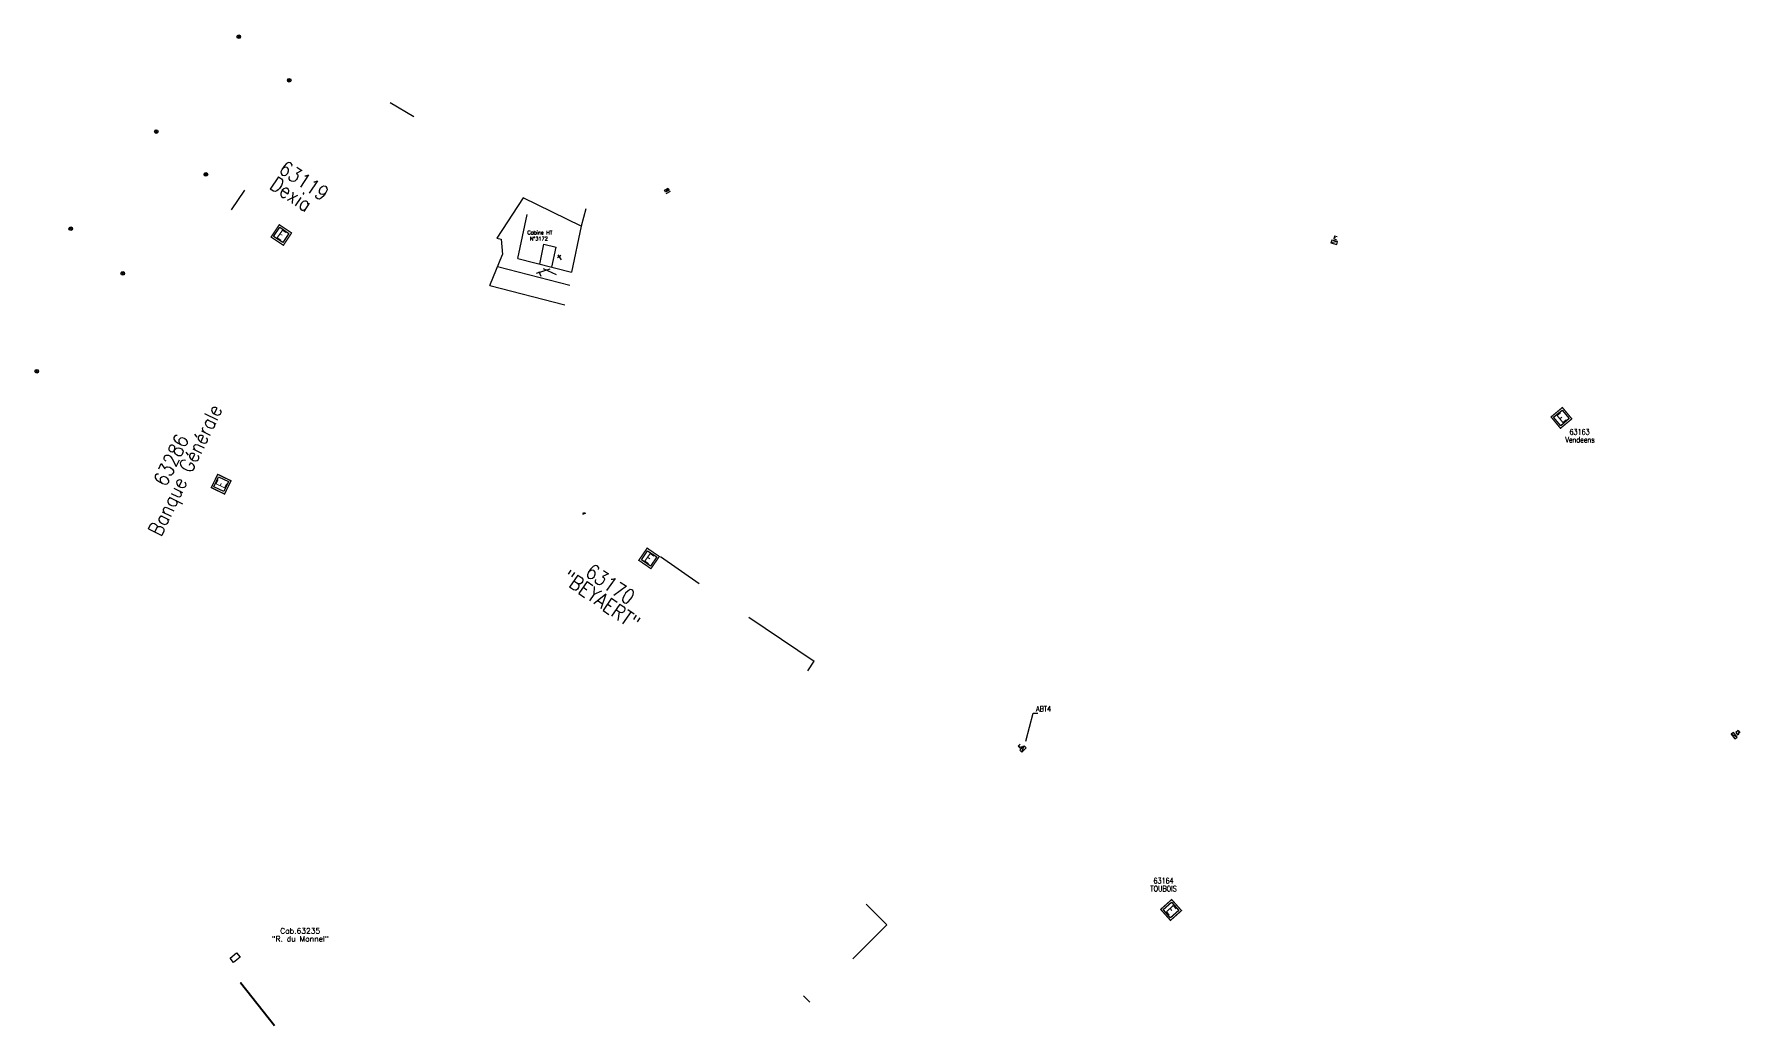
# Model space of a CAD drawing. Header units: millimetres. Extents: x 81001 to 81976, y 143860 to 145000.
# Drawn here: x 81003.6 to 81466.7, y 144699.6 to 144968.5 of the extents above; entities that cross this region are included whole.
import ezdxf
from ezdxf.enums import TextEntityAlignment as Align

# ---------------------------------------------------------------- set-up
doc = ezdxf.new("R2010")
doc.units = ezdxf.units.MM
doc.layers.get('0').update_dxf_attribs({"linetype": 'CONTINUOUS'})
for name, color, linetype in [('B_310', 7, 'CONTINUOUS'), ('BB01', 7, 'CONTINUOUS'), ('BB08', 7, 'CONTINUOUS'), ('BR12', 7, 'CONTINUOUS'), ('BR15', 7, 'CONTINUOUS'), ('M_200', 7, 'CONTINUOUS'), ('W0100', 7, 'CONTINUOUS'), ('W0430', 7, 'CONTINUOUS'), ('W0432', 7, 'CONTINUOUS')]:
    doc.layers.add(name, color=color, linetype=linetype)
doc.styles.add('M_ROMANS', font='ROMANS.shx', dxfattribs={"width": 0.75})
doc.styles.get("Standard").update_dxf_attribs({"font": 'romans.shx', "width": 0.85})
doc.dimstyles.get("Standard").update_dxf_attribs({"dimtxt": 1.5, "dimasz": 1.2, "dimexe": 0.625, "dimexo": 0.625, "dimgap": 0.25, "dimtad": 1, "dimdec": 1, "dimzin": 0, "dimdsep": 46, "dimtxsty": 'Standard', "dimcen": -0.5, "dimadec": 0, "dimazin": 0, "dimtfac": 1, "dimtdec": 1, "dimtmove": 0, "dimatfit": 3, "dimfxl": 0, "dimtolj": 1, "dimtzin": 0, "dimarcsym": 0})

# ---------------------------------------------------------------- blocks, each defined once
blk = doc.blocks.new('B_310_01')
at = {"color": 0, "linetype": 'Continuous', "flags": 128}
blk.add_lwpolyline([(-2.25, -1.25), (-2.25, 1.25), (2.25, 1.25), (2.25, -1.25)], close=True, dxfattribs=at)
at = {"color": 0, "linetype": 'Continuous', "style": 'M_ROMANS', "width": 0.75}
blk.add_text('3/3', height=1.2, dxfattribs=at).set_placement((0, 0), align=Align.MIDDLE)
at = {"color": 0, "linetype": 'Continuous', "style": 'M_ROMANS', "width": 0.75, "flags": 3}
for tag, p in [('DEF_COUP', (0, -7.5)), ('DEF_TYPE', (0, -10)), ('DEF_LEG', (0, -5))]:
    blk.add_attdef(tag, text='', height=1.2, dxfattribs=at).set_placement(p, align=Align.MIDDLE)
blk = doc.blocks.new('M_200_56')
at = {"color": 0, "linetype": 'Continuous', "const_width": 0.35, "flags": 128}
blk.add_lwpolyline([(2, 2), (2, -2), (-2, -2), (-2, 2)], close=True, dxfattribs=at)
at = {"color": 0, "linetype": 'Continuous'}
blk.add_lwpolyline([(-1.5, 1.5), (1.5, 1.5), (1.5, -1.5), (-1.5, -1.5)], close=True, dxfattribs=at)
at = {"color": 0, "linetype": 'Continuous', "width": 0.85}
blk.add_text('E', height=2.5, dxfattribs=at).set_placement((0, 0), align=Align.MIDDLE_CENTER)
for tag, p in [('NUM', (0, 15.06)), ('NOM', (0, 8.65))]:
    blk.add_attdef(tag, text='', height=4, dxfattribs=at).set_placement(p, align=Align.MIDDLE)
at = {"color": 0, "linetype": 'Continuous', "style": 'M_ROMANS', "width": 0.75, "flags": 3}
for tag, p in [('DEF_LEG', (-0.13, -4.99)), ('DEF_COUP', (-0.13, -7.49)), ('DEF_TYPE', (-0.13, -9.99))]:
    blk.add_attdef(tag, text='', height=1.2, dxfattribs=at).set_placement(p, align=Align.MIDDLE)
blk = doc.blocks.new('BR1209')
at = {"color": 0, "linetype": 'Continuous', "flags": 128}
for points in [[(-0.5, 0), (0.5, 0)], [(0, 0.5), (0, -0.5)]]:
    blk.add_lwpolyline(points, dxfattribs=at)
at = {"color": 0, "linetype": 'Continuous'}
blk.add_circle((0, 0), 0.5, dxfattribs=at)
at = {"color": 0, "linetype": 'Continuous', "width": 0.75}
blk.add_attdef('NUM', text='', height=1.2, dxfattribs=at).set_placement((0, 2), align=Align.MIDDLE)
at = {"color": 0, "linetype": 'Continuous', "width": 0.75, "flags": 3}
for tag, p in [('DEF_COUP', (0, -12.5)), ('DEF_LEG', (0, -10)), ('DEF_TYPE', (0, -15))]:
    blk.add_attdef(tag, text='', height=1.2, dxfattribs=at).set_placement(p, align=Align.MIDDLE)
blk = doc.blocks.new('T400')
for p, q in [((-0.15, 0.3), (0.15, 0.3)), ((-0.15, -0.25), (-0.15, 0.3)), ((-0.15, 0.15), (0.15, 0.15)), ((-0.15, 0), (0.15, 0)), ((0.15, 0.3), (0.15, -0.25)), ((-0.15, -0.15), (0.15, -0.15)), ((-0.15, -0.25), (-0.15, -0.3)), ((-0.15, -0.3), (0.15, -0.3)), ((0.15, -0.3), (0.15, -0.25))]:
    blk.add_line(p, q)
blk = doc.blocks.new('*U9')
at = {"flags": 128}
for points in [[(0.8, 0.8), (-0.8, 0.8)], [(-0.8, 0.8), (-0.8, 0)], [(0.8, 0.8), (-0.8, 0)], [(-0.8, 0), (0.8, 0)], [(0.8, 0), (0.8, 0.8)], [(0.4, -0.27), (-0.4, -0.27)], [(0.4, -1.07), (-0.4, -1.07)], [(0.4, -0.67), (0, -0.67)], [(0.4, -1.07), (0.4, -0.27)]]:
    blk.add_lwpolyline(points, dxfattribs=at)
blk = doc.blocks.new('T432')
at = {"flags": 128}
for points in [[(0.8, 0.8), (-0.8, 0.8)], [(-0.8, 0.8), (-0.8, 0)], [(0.8, 0.8), (-0.8, 0)], [(-0.8, 0), (0.8, 0)], [(-0.4, 2.1), (-0.4, 1.3)], [(-0.4, 1.3), (0.4, 1.3)], [(-0.39, 2.1), (0.41, 2.1)], [(0, 1.7), (0.4, 1.7)], [(0.4, 1.3), (0.4, 1.7)], [(0.8, 0), (0.8, 0.8)]]:
    blk.add_lwpolyline(points, dxfattribs=at)
blk = doc.blocks.new('T430')
at = {"flags": 128}
for points in [[(0.8, 0.8), (-0.8, 0.8)], [(-0.8, 0.8), (-0.8, 0)], [(0.8, 0.8), (-0.8, 0)], [(-0.8, 0), (0.8, 0)], [(-0.4, 2.1), (0.4, 2.1)], [(-0.4, 2.1), (-0.4, 1.3)], [(-0.4, 1.7), (0, 1.7)], [(-0.4, 1.3), (0.4, 1.3)], [(0.8, 0), (0.8, 0.8)]]:
    blk.add_lwpolyline(points, dxfattribs=at)

msp = doc.modelspace()

# ---------------------------------------------------------------- linework, layer by layer
at = {"layer": 'BB01'}
for p, q in [((81136.22, 144924.1), (81129.13, 144913.21)), ((81152, 144916.48), (81136.22, 144924.1)), ((81153.26, 144921.15), (81152, 144916.48)), ((81134.86, 144907.7), (81137.34, 144919.64)), ((81152, 144916.48), (81149.4, 144903.96)), ((81129.13, 144913.21), (81130.33, 144912.96)), ((81130.33, 144912.96), (81130.63, 144908.79)), ((81127.21, 144900.37), (81130.63, 144908.79)), ((81134.86, 144907.7), (81149.4, 144903.96)), ((81140.77, 144906.18), (81141.89, 144911.57)), ((81141.89, 144911.57), (81145.19, 144910.72)), ((81144.07, 144905.33), (81145.19, 144910.72)), ((81146.45, 144908.5), (81145.54, 144907.86)), ((81145.63, 144908.68), (81146.56, 144907.32)), ((81129.3, 144905.52), (81148.94, 144900.47)), ((81143.54, 144904.75), (81139.79, 144903.58)), ((81140.52, 144904.11), (81141.06, 144902.84)), ((81141.7, 144904.93), (81145.18, 144903.29)), ((81127.21, 144900.37), (81147.57, 144895.14)), ((81059.53, 144711.2), (81059.69, 144711.32)), ((81068.76, 144699.55), (81059.53, 144711.2)), ((81068.91, 144699.68), (81059.69, 144711.32))]:
    msp.add_line(p, q, dxfattribs=at)
at = {"layer": 'BB01', "linetype": 'Continuous'}
for p, q in [((81173.51, 144826.86), (81184.06, 144819.5)), ((81197.49, 144810.44), (81215.23, 144798.46)), ((81213.49, 144795.88), (81215.23, 144798.46)), ((81229.29, 144732.58), (81234.9, 144726.98)), ((81225.7, 144717.76), (81234.9, 144726.98))]:
    msp.add_line(p, q, dxfattribs=at)
at = {"layer": 'BB01', "linetype": 'Continuous', "flags": 128}
msp.add_lwpolyline([(81058.52, 144719.38), (81059.47, 144718.22), (81057.66, 144716.76), (81056.72, 144717.93)], close=True, dxfattribs=at)
at = {"layer": 'W0100', "color": 252, "flags": 128}
for points in [[(81106.61, 144946.14), (81100.18, 144949.86)], [(81057.09, 144920.87), (81060.75, 144926.21)], [(81057.09, 144920.87), (81060.75, 144926.21)], [(81175.05, 144925.26), (81176.22, 144925.95)]]:
    msp.add_lwpolyline(points, dxfattribs=at)
at = {"layer": 'W0100', "color": 252}
msp.add_lwpolyline([(81175.05, 144925.26), (81176.22, 144925.95)], dxfattribs=at)
at = {"layer": 'W0100'}
msp.add_lwpolyline([(81214.03, 144705.98), (81212.3, 144707.7)], dxfattribs=at)

# ---------------------------------------------------------------- block references
at = {"layer": 'B_310', "xscale": 0.25, "yscale": 0.25, "zscale": 0.25, "rotation": 29.24311702099945}
msp.add_blockref('B_310_01', (81175.26, 144926.24), dxfattribs=at)
at = {"layer": 'BR12', "color": 252}
for p, rotation in [((81059.1, 144967.82), 139.2464204029713), ((81072.78, 144956.03), 139.2464204029713), ((81036.72, 144942.09), 139.246420402971), ((81050.18, 144930.49), 139.246420402971), ((81013.51, 144915.76), 139.2464204029711), ((81027.6, 144903.62), 139.246420402971), ((81004.27, 144877.08), 139.246420402971)]:
    msp.add_blockref('BR1209', p, dxfattribs=dict(at, rotation=rotation))
at = {"layer": 'BR15', "rotation": 292.5845032654103}
msp.add_blockref('T400', (81152.75, 144838.54), dxfattribs=at)
at = {"layer": 'M_200'}
ref = msp.add_blockref('M_200_56', (81070.64, 144914.05), dxfattribs=dict(at, rotation=326.3644355232481))
ref.add_attrib('NUM', '63119', dxfattribs={"layer": '0', "color": 0, "linetype": 'Continuous', "height": 4, "rotation": 326.3644, "width": 0.85}).set_placement((81076.8, 144928.75), align=Align.MIDDLE)
ref.add_attrib('NOM', 'Dexia', dxfattribs={"layer": '0', "color": 0, "linetype": 'Continuous', "height": 4, "rotation": 326.3644, "width": 0.85}).set_placement((81073.35, 144925.23), align=Align.MIDDLE)
ref = msp.add_blockref('M_200_56', (81054.31, 144846.46), dxfattribs=dict(at, rotation=64.20578030281752))
ref.add_attrib('NUM', '63286', dxfattribs={"layer": '0', "color": 0, "linetype": 'Continuous', "height": 4, "rotation": 64.2058, "width": 0.85}).set_placement((81040.75, 144853.01), align=Align.MIDDLE)
ref.add_attrib('NOM', 'Banque Générale', dxfattribs={"layer": '0', "color": 0, "linetype": 'Continuous', "height": 4, "rotation": 64.2058, "width": 0.85}).set_placement((81045.16, 144850.01), align=Align.MIDDLE)
ref = msp.add_blockref('M_200_56', (81417.99, 144864.44), dxfattribs=dict(at, rotation=39.72467133375373))
ref.add_attrib('NUM', '63163', dxfattribs={"layer": '0', "color": 0, "linetype": 'Continuous', "height": 1.5, "width": 0.85}).set_placement((81422.91, 144860.64), align=Align.MIDDLE)
ref.add_attrib('NOM', 'Vendeens', dxfattribs={"layer": '0', "color": 0, "linetype": 'Continuous', "height": 1.5, "width": 0.85}).set_placement((81423.02, 144858.53), align=Align.MIDDLE)
ref = msp.add_blockref('M_200_56', (81170.42, 144826.34), dxfattribs=dict(at, rotation=325.4630238405052))
ref.add_attrib('NUM', '63170', dxfattribs={"layer": '0', "color": 0, "linetype": 'Continuous', "height": 4, "rotation": 325.463, "width": 0.85}).set_placement((81159.93, 144819.36), align=Align.MIDDLE)
ref.add_attrib('NOM', '"BEYAERT"', dxfattribs={"layer": '0', "color": 0, "linetype": 'Continuous', "height": 4, "rotation": 325.463, "width": 0.85}).set_placement((81157.43, 144815.04), align=Align.MIDDLE)
ref = msp.add_blockref('M_200_56', (81312.07, 144730.98), dxfattribs=dict(at, rotation=311.697591495427))
ref.add_attrib('NUM', '63164', dxfattribs={"layer": '0', "color": 0, "linetype": 'Continuous', "height": 1.5, "width": 0.85}).set_placement((81310.03, 144738.91), align=Align.MIDDLE)
ref.add_attrib('NOM', 'TOUBOIS', dxfattribs={"layer": '0', "color": 0, "linetype": 'Continuous', "height": 1.5, "width": 0.85}).set_placement((81310.03, 144736.76), align=Align.MIDDLE)
at = {"layer": 'W0430'}
for name, p, rotation in [('T430', (81356.23, 144911.69), 344.417328677196), ('*U9', (81271.62, 144774.93), 224.8620708351513)]:
    msp.add_blockref(name, p, dxfattribs=dict(at, rotation=rotation))
at = {"layer": 'W0432', "rotation": 308.9039611946204}
msp.add_blockref('T432', (81464.54, 144778.01), dxfattribs=at)

# ---------------------------------------------------------------- texts
at = {"layer": 'BB08'}
for s, p in [('Cabine HT', (81137.39, 144914.2)), (' N%%D3172', (81137.39, 144912.58))]:
    msp.add_text(s, height=1, dxfattribs=at).set_placement(p)
for s, p in [('"R. du Monnel"', (81075.77, 144723.16)), ('Cab.63235', (81075.76, 144725.32))]:
    msp.add_text(s, height=1.5, dxfattribs=at).set_placement(p, align=Align.MIDDLE)
at = {"layer": 'W0430', "linetype": 'Continuous', "insert": (81275.41, 144786.29), "char_height": 1.5, "attachment_point": 1}
msp.add_mtext('\\A1;ABT4', dxfattribs=at)

# ---------------------------------------------------------------- leaders
at = {"layer": 'W0430', "linetype": 'Continuous'}
msp.add_leader([(81272.63, 144776.77), (81274.68, 144784.36), (81275.88, 144784.36)], dimstyle='Standard', override={"dimfxl": 1.25}, dxfattribs=at)

doc.saveas('drawing.dxf')
